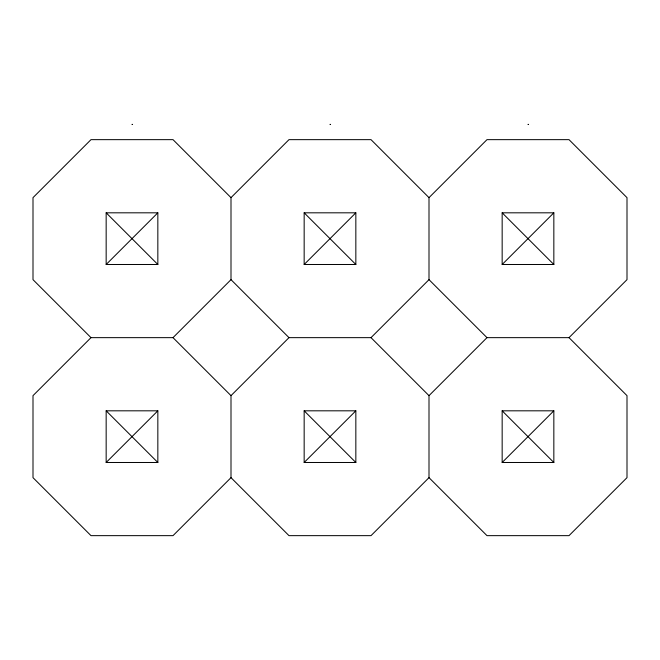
<?xml version="1.0" encoding="UTF-8"?>
<svg xmlns="http://www.w3.org/2000/svg" width="660" height="660" viewBox="0 0 660 660"><rect width="100%" height="100%" fill="white"/><g stroke="black" fill="none" stroke-linecap="round" stroke-linejoin="round"><path stroke-width="0.99" d="M157.839 212.817L106.161 264.487L106.161 212.817L157.839 212.817L157.839 264.487L106.161 264.487M157.839 410.817L106.161 462.487L106.161 410.817L157.839 410.817L157.839 462.487L106.161 462.487M355.839 212.817L304.161 264.487L304.161 212.817L355.839 212.817L355.839 264.487L304.161 264.487M355.839 410.817L304.161 462.487L304.161 410.817L355.839 410.817L355.839 462.487L304.161 462.487M553.839 212.817L502.161 264.487L502.161 212.817L553.839 212.817L553.839 264.487L502.161 264.487M553.839 410.817L502.161 462.487L502.161 410.817L553.839 410.817L553.839 462.487L502.161 462.487M90.989 337.648L33 395.645L33 477.659L90.989 535.648L173.011 535.648L231 477.659L231 395.645L173.011 337.648L90.989 337.648L33 279.659L33 197.645L90.989 139.648L173.011 139.648L231 197.645L231 279.659L173.011 337.648M231 197.645L288.989 139.648L371.011 139.648L429 197.645L429 279.659L371.011 337.648L288.989 337.648L231 395.645M429 197.645L486.989 139.648L569.011 139.648L627 197.645L627 279.659L569.011 337.648L486.989 337.648L429 395.645L429 477.659L371.011 535.648L288.989 535.648L231 477.659M502.161 212.817L553.839 264.487M304.161 212.817L355.839 264.487M502.161 410.817L553.839 462.487M106.161 212.817L157.839 264.487M304.161 410.817L355.839 462.487M106.161 410.817L157.839 462.487M569.011 337.648L627 395.645L627 477.659L569.011 535.648L486.989 535.648L429 477.659M429 279.659L486.989 337.648M371.011 337.648L429 395.645M231 279.659L288.989 337.648M132.148 124.352L132.528 124.567L132.148 124.352M330.149 124.352L330.528 124.567L330.149 124.352M528.148 124.352L528.528 124.567L528.148 124.352"/></g></svg>
